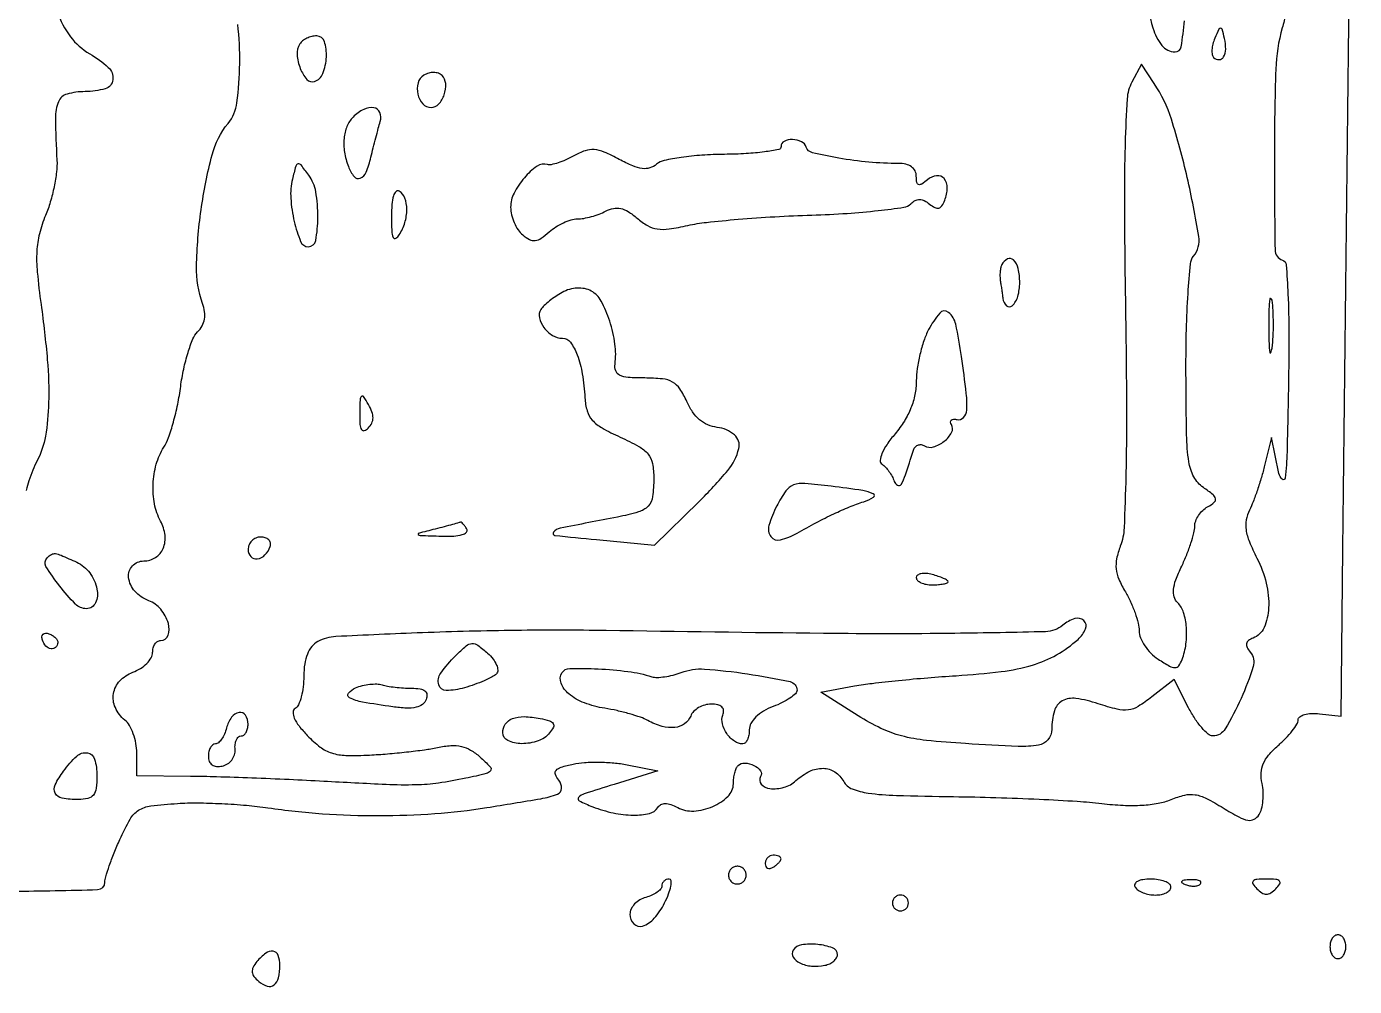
# Model space of a CAD drawing. Extents: x 0 to 5034, y 0 to 2560.
# Drawn here: x 4688.1 to 4855.1, y 227.5 to 348.2 of the extents above; entities that cross this region are included whole.
import ezdxf

# ---------------------------------------------------------------- set-up
doc = ezdxf.new("R2010")
doc.units = 0

msp = doc.modelspace()

# ---------------------------------------------------------------- linework, layer by layer
for points in [[(4686.416456, 239.478792, 0.003719), (4697.086588, 239.678395, 0.406577), (4698, 240.616003, -0.074222), (4698.101938, 241.298924, -0.010167), (4698.551805, 242.671697, -0.011497), (4699.159232, 244.285446, -0.009489), (4699.878486, 245.977326, -0.022579), (4701.170959, 248.5465, -0.125771), (4702.226989, 249.654299, -0.109268), (4703.754443, 250.197055, -0.015113), (4707.128486, 250.513529, -0.018083), (4709.616813, 250.581071, -0.009735), (4712.684618, 250.493628, -0.009683), (4715.811932, 250.282744, -0.014992), (4718.5, 249.967673, 0.019376), (4725.338744, 249.226807, 0.017548), (4732.444702, 248.984598, 0.017756), (4739.453697, 249.240743, 0.021398), (4746, 249.995751, 0.002591), (4752.795373, 251.111903, 0.048383), (4754.887768, 251.679004, 0.299731), (4755.408748, 252.398042, 0.186446), (4755.064833, 253.421881, -0.078149), (4754.626577, 254.158432, -0.282819), (4754.715194, 254.673206, -0.140244), (4755.340836, 255.074581, -0.018885), (4756.86837, 255.471089, -0.038604), (4758.27729, 255.66825, -0.018986), (4760.087852, 255.711525, -0.018715), (4761.981549, 255.613921, -0.025861), (4763.666162, 255.375434), (4767.5, 254.628786), (4762, 252.9141, 0.002991), (4758.261343, 251.72395, 0.124326), (4757.551161, 251.277158, 0.506691), (4757.628625, 250.841867, 0.021076), (4759.3151, 250.099708, 0.040494), (4761.908136, 249.321748, 0.049712), (4764.419418, 249.041363, 0.058075), (4766.449506, 249.253607, 0.201938), (4767.501671, 250.002704, -0.133847), (4767.895845, 250.370732, -0.122313), (4768.436361, 250.50391, -0.085421), (4769.137027, 250.382001, -0.037192), (4770.003541, 249.998105, 0.140117), (4772.019801, 249.562081, 0.084982), (4774.410339, 250.134443, 0.09134), (4776.328469, 251.409691, 0.203201), (4777, 252.993848, -0.032178), (4777.044081, 253.678099, -0.032201), (4777.175594, 254.35087, -0.03397), (4777.367665, 254.920267, -0.098352), (4777.597766, 255.264432, -0.210267), (4778.445567, 255.594143, -0.102511), (4779.593471, 255.303598, -0.123099), (4780.403181, 254.625489, -0.304475), (4780.430874, 253.888152, 0.330336), (4780.510727, 252.945696, 0.185538), (4781.581792, 252.386364, 0.100241), (4783.366693, 252.53926, 0.113052), (4784.865986, 253.378719, -0.069729), (4786.593981, 254.551622, -0.119461), (4788.285324, 254.928606, -0.142782), (4789.754801, 254.470603, -0.119263), (4790.870065, 253.267697, 0.173504), (4791.935263, 252.339077, 0.059272), (4793.94878, 251.814178, 0.026951), (4797.494063, 251.520247, 0.004), (4804.669756, 251.370748, -0.004294), (4810.008066, 251.256385, -0.004074), (4815.438076, 251.049097, -0.004046), (4820.237795, 250.787751, -0.014313), (4823.31093, 250.506969, 0.018068), (4825.998886, 250.281717, 0.026273), (4828.377759, 250.29376, 0.030293), (4830.406523, 250.534611, 0.053543), (4832.022411, 251.009283, -0.040205), (4833.733479, 251.56179, -0.098036), (4835.051724, 251.609954, -0.078971), (4836.457541, 251.14947, -0.019857), (4838.563203, 249.960938, 0.013587), (4840.54423, 248.809777, 0.078378), (4841.681996, 248.403731, 0.169057), (4842.460898, 248.52033, 0.129689), (4843.099948, 249.105573, 0.083173), (4843.406678, 249.82024, 0.036768), (4843.576921, 250.836681, 0.035082), (4843.602111, 251.96549, 0.039639), (4843.464768, 253.040574, -0.062187), (4843.355967, 254.363042, -0.089541), (4843.612497, 255.50628, -0.077715), (4844.289748, 256.599936, -0.036396), (4845.466542, 257.78396, 0.021635), (4846.436466, 258.703915, 0.026514), (4847.255797, 259.646508, 0.026586), (4847.846111, 260.492238, 0.139958), (4848, 261.031236, -0.248812), (4848.200577, 261.409354, -0.080743), (4848.793536, 261.684332, -0.058345), (4849.666545, 261.822108, -0.036547), (4850.701398, 261.787849), (4853.402795, 261.5), (4853.632072, 282.5, -0.000218), (4854.965209, 399.905543, -0.000606)], [(4828.704176, 352.691924, 0.031095), (4829.743836, 347.999394, 0.098174), (4830.882986, 345.78936, 0.228651), (4832.518866, 345, 0.365348), (4833.289625, 345.649946, 0.021592), (4833.704927, 348.915707, 0.014828)], [(4691.998391, 350.047445, 0.077038), (4693.669556, 346.905335, 0.102151), (4696.088234, 344.764145, -0.055505), (4698.425915, 343.052825, -0.242288), (4698.999575, 341.493708, -0.298683), (4698.04463, 340.367624, -0.071862), (4695.5, 340, 0.0676), (4693.236115, 339.692519, 0.231974), (4692.157121, 338.734899, 0.102136), (4691.774191, 336.694012, 0.008836), (4691.964497, 331.375397, -0.043179), (4691.916202, 329.906505, -0.020889), (4691.61459, 328.0487, -0.020541), (4691.136483, 326.126581, -0.027735), (4690.538631, 324.438214, 0.036523), (4689.765372, 322.126271, 0.049858), (4689.437041, 319.955602, 0.036487), (4689.496729, 317.29803, 0.010701), (4689.972816, 313.240457, -0.012995), (4690.757336, 306.278412, -0.02767), (4690.924669, 300.864513, -0.03605), (4690.520119, 296.685079, -0.0782), (4689.493839, 293.635693, 0.022337), (4688.922015, 292.40854, 0.020031), (4688.438815, 291.090282, 0.020505), (4688.101216, 289.87175, 0.05738)], [(4846.4534, 349.833026, -0.020237), (4846.006399, 348.006602, 0.061914), (4845.186185, 342.819271, 0.008467), (4845.008051, 331.835263, 0.00328), (4845.093444, 320.101217, 0.319007), (4846.027344, 318.824219, -0.301941), (4846.489881, 318.231402, -0.007192), (4846.716824, 314.558905, -0.011633), (4846.834462, 309.67222, -0.004677), (4846.777344, 302.990885, -0.001928), (4846.59763, 294.732633, -0.020883), (4846.373106, 291.405191, -0.606869), (4846.002838, 291.261258, -0.163303), (4845.573077, 292), (4844.646153, 296.5), (4843.787993, 293, -0.012408), (4843.382016, 291.505578, -0.009788), (4842.871192, 289.908961, -0.00992), (4842.338055, 288.444164, -0.02406), (4841.872044, 287.392207, 0.072903), (4841.463069, 286.156327, 0.082385), (4841.451047, 284.907652, 0.059227), (4841.8685, 283.417202, 0.020088), (4842.811793, 281.368915, -0.058122), (4843.983475, 278.214337, -0.071654), (4844.285381, 275.093984, -0.090533), (4843.712498, 272.615849, -0.201833), (4842.342196, 271.301071, 0.066753), (4841.761795, 270.984212, 0.186699), (4841.516442, 270.600265, 0.170542), (4841.582534, 270.12563, 0.054186), (4841.982376, 269.521236, -0.254453), (4842.338306, 267.713389, -0.02925), (4840.816727, 263.700436, -0.029094), (4838.840644, 259.896147, -0.263612), (4837.27389, 259.003132, -0.182509), (4836.685297, 259.223666, -0.035415), (4835.872599, 260.044425, -0.033459), (4835.01292, 261.192415, -0.02547), (4834.225311, 262.552358), (4832.402842, 266.104716), (4829.623079, 263.918154, -0.028324), (4827.893895, 262.709892, -0.106909), (4826.655679, 262.271551, -0.093153), (4825.257117, 262.35351, -0.01862), (4822.845193, 263.051091, 0.04311), (4820.066616, 263.709322, 0.164144), (4818.336893, 263.396447, 0.199619), (4817.352058, 262.159488, 0.067391), (4817.015313, 259.833333, -0.170618), (4816.542747, 258.527267, -0.182206), (4815.36996, 257.847672, -0.052), (4812.808342, 257.691677, -0.004395), (4806.196989, 258.034944, -0.010763), (4801.27, 258.440803, -0.037462), (4798.12926, 259.007794, -0.048589), (4795.553836, 259.949635, -0.028722), (4792.686971, 261.534944), (4787.984368, 264.5), (4792.242184, 265.278765, -0.015107), (4794.44589, 265.613383, -0.004805), (4797.746142, 265.980788, -0.004792), (4801.433459, 266.319776, -0.005321), (4805, 266.575042, 0.015333), (4810.670543, 267.095194, 0.041933), (4814.607255, 267.917634, 0.056335), (4817.631278, 269.204454, 0.054669), (4820.325277, 271.144459, 0.106676), (4821.281221, 272.469665, 0.320533), (4821.063441, 273.501519, 0.269834), (4819.920896, 273.751388, 0.095518), (4818.396545, 272.91414, -0.168235), (4816.249516, 272.107521, -0.003604), (4804.831844, 271.892616, -0.005556), (4788.329839, 271.884367, -0.001339), (4761, 272.247629, 0.007135), (4749.660458, 272.266914, 0.006419), (4737.917644, 271.968507, 0.002758), (4727.040195, 271.492203, 0.110353), (4724.75, 270.86061, 0.101575), (4723.998282, 270.238463, 0.07349), (4723.446795, 269.297782, 0.059921), (4723.110356, 268.052362, 0.036052), (4723, 266.523833, -0.029378), (4722.920445, 265.171005, -0.035536), (4722.682163, 263.922054, -0.038305), (4722.335693, 262.930423, -0.15229), (4721.918003, 262.449323, 0.256203), (4721.650361, 261.977075, 0.109553), (4721.802368, 261.243226, 0.06139), (4722.398474, 260.260201, 0.024066), (4723.440966, 259.061618, 0.037609), (4725.061367, 257.606726, 0.088219), (4726.49927, 256.857287, 0.070655), (4728.300358, 256.560328, 0.017902), (4731.272964, 256.600369, 0.008582), (4733.515146, 256.749546, 0.006814), (4735.930833, 256.985157, 0.006896), (4738.164979, 257.265087, 0.0171), (4739.789447, 257.548346, -0.034341), (4741.487008, 257.784415, -0.071662), (4742.815389, 257.686528, -0.079235), (4743.975934, 257.230009, -0.050573), (4745.146633, 256.369289, -0.017196), (4746.424439, 255.131668, -0.352128), (4746.469448, 254.63205, -0.189646), (4745.939222, 254.262521, -0.006149), (4743.357186, 253.681, -0.016809), (4739.941353, 253.074909, -0.029977), (4737.097803, 252.841051, -0.017093), (4733.346098, 252.886306, -0.002322), (4725.5, 253.285922, 0.002494), (4721.177315, 253.504593, 0.001916), (4716.454687, 253.701752, 0.001937), (4712.036336, 253.852111, 0.004607), (4708.75, 253.920905), (4702, 254), (4702, 256.877555, 0.046361), (4701.889143, 258.070579, 0.040938), (4701.559375, 259.275515, 0.043142), (4701.075355, 260.316571, 0.089397), (4700.5, 261, -0.113076), (4699.308792, 262.557638, -0.149302), (4699.076188, 264.31945, -0.149225), (4699.867645, 265.911249, -0.112926), (4701.5, 267, 0.049595), (4702.45628, 267.476685, 0.054776), (4703.265625, 268.119185, 0.06206), (4703.81835, 268.822013, 0.13645), (4704, 269.475249, -0.06375), (4704.074631, 270.058207, -0.081635), (4704.29375, 270.552104, -0.098531), (4704.618637, 270.88256, -0.150487), (4705, 271, 0.316104), (4705.930344, 271.653466, 0.160762), (4705.971351, 273.152981, 0.102137), (4705.015804, 274.922968, 0.127911), (4703.5, 276, -0.11933), (4701.768054, 277.187071, -0.154101), (4700.974808, 278.932321, -0.223056), (4701.451091, 280.378648, -0.206291), (4702.893011, 281, 0.143706), (4704.35955, 281.430388, 0.151686), (4705.323867, 282.578045, 0.129643), (4705.556052, 284.227105, 0.093629), (4704.996414, 286.006701, -0.07609), (4704.234833, 288.16302, -0.057968), (4704.054875, 290.664503, -0.057636), (4704.454814, 293.15648, -0.072872), (4705.404834, 295.285183, 0.056583), (4705.994034, 296.49808, 0.017256), (4706.607134, 298.447874, 0.017034), (4707.147925, 300.695849, 0.017828), (4707.525026, 302.941621, -0.020168), (4707.902768, 305.128514, -0.022443), (4708.445538, 307.200055, -0.022506), (4709.061968, 308.909254, -0.098885), (4709.654136, 309.796993, 0.07183), (4710.214952, 310.547115, 0.081025), (4710.512105, 311.395578, 0.076359), (4710.533506, 312.335822, 0.055253), (4710.283944, 313.355372, -0.093508), (4709.509969, 318.033041, -0.029395), (4710.08836, 325.134103, -0.028849), (4711.475974, 332.060188, -0.107592), (4713.476124, 336, 0.139183), (4714.600933, 338.605473, 0.030296), (4714.948521, 343.536151, 0.029539), (4714.70631, 348.449585, 0.15811)]]:
    msp.add_lwpolyline(points, format="xyb")
for points in [[(4837.53122, 346.706872, 0.039133), (4837.279379, 345.974682, 0.047311), (4837.164712, 345.257311, 0.054202), (4837.191425, 344.65536, 0.159521), (4837.376461, 344.290205, 0.206458), (4838.050147, 344.022529, 0.260893), (4838.61589, 344.361192, 0.127442), (4838.887973, 345.354068, 0.061787), (4838.743156, 346.671731, 0.007526), (4838.447586, 347.839331, 0.331063), (4838.260685, 347.986918, 0.299388), (4838.048268, 347.855863, 0.006675)], [(4722.494469, 345.991051, 0.157913), (4722.166592, 344.653171, 0.074877), (4722.562434, 342.902569, 0.086022), (4723.389896, 341.532967, 0.301859), (4724.334859, 341.272072, 0.223955), (4725.396784, 342.276502, 0.080647), (4725.844789, 344.361714, 0.091866), (4725.585952, 346.303311, 0.324481), (4724.625439, 347, 0.059863), (4724.002582, 346.925159, 0.050801), (4723.377662, 346.703621, 0.053147), (4722.843616, 346.377375, 0.090908)], [(4738.095924, 342.059284, 0.189259), (4737.371768, 341.092993, 0.122654), (4737.336496, 339.679384, 0.128817), (4737.962754, 338.462715, 0.212936), (4739, 338, 0.212466), (4739.952544, 338.423901, 0.101439), (4740.645581, 339.603478, 0.097474), (4740.834975, 341.001234, 0.183453), (4740.374423, 342.025577, 0.112705), (4739.925707, 342.307484, 0.080594), (4739.339893, 342.411443, 0.073593), (4738.700064, 342.326408, 0.068739)], [(4827.092106, 341.172101, 0.107502), (4826.502003, 339.098231, 0.00889), (4826.246748, 333.461625, 0.008405), (4826.158562, 325.192931, 0.002374), (4826.298903, 312.308856, -0.002814), (4826.417204, 300.493138, -0.006691), (4826.338155, 291.707458, -0.005748), (4826.116687, 285.172062, -0.079052), (4825.639678, 282.856354, 0.039027), (4825.181778, 281.281227, 0.079175), (4825.121475, 279.995693, 0.074473), (4825.464608, 278.704873, 0.031279), (4826.282178, 277.099457, -0.026088), (4826.939735, 275.840711, -0.022836), (4827.49539, 274.463823, -0.023485), (4827.882099, 273.172391, -0.061071), (4828, 272.210718, 0.09876), (4828.17418, 271.337485, 0.050315), (4828.707185, 270.348485, 0.047237), (4829.486494, 269.402819, 0.051821), (4830.407438, 268.652606, 0.013598), (4831.833956, 267.772405, 0.129359), (4832.519056, 267.584005, 0.248508), (4832.986923, 267.825252, 0.060365), (4833.407438, 268.619383, 0.059302), (4833.897311, 270.554489, 0.05165), (4833.952238, 272.645058, 0.055198), (4833.598873, 274.51034, 0.122581), (4832.858363, 275.741637, -0.122049), (4832.413709, 276.47924, -0.102318), (4832.326219, 277.390846, -0.063862), (4832.619047, 278.609626, -0.019933), (4833.358363, 280.342766, 0.015557), (4833.986757, 281.780881, 0.016031), (4834.517769, 283.241104, 0.015961), (4834.895932, 284.532796, 0.063306), (4835, 285.351439, -0.089847), (4835.119522, 286.011212, -0.056322), (4835.47642, 286.712166, -0.05424), (4836.001544, 287.346031, -0.065184), (4836.621855, 287.808255, 0.041597), (4837.454711, 288.36995, 0.284849), (4837.612192, 288.816134, 0.172067), (4837.298362, 289.320619, 0.015624), (4836.092902, 290.222376, -0.116609), (4834.889633, 291.573408, -0.087015), (4834.256317, 293.472721, -0.032931), (4833.978011, 296.84173, -0.003296), (4833.897281, 304.923085, -0.006934), (4833.951425, 310.093707, -0.01033), (4834.15492, 314.612901, -0.006268), (4834.448077, 318.354346, -0.151645), (4834.84335, 319.311248, 0.217848), (4835.513635, 321.793599, 0.014641), (4834.057246, 329.185149, 0.021023), (4832.059047, 336.523142, 0.069726), (4829.900703, 341.024184), (4828.301406, 343.431699)], [(4729.2, 336.8, 0.099895), (4728.427279, 335.636553, 0.073145), (4728.056161, 334.127286, 0.064658), (4728.115161, 332.39553, 0.050848), (4728.606989, 330.581787, 0.074854), (4729.322399, 329.320148, 0.336045), (4730.092362, 329.117669, 0.201326), (4730.836904, 329.866949, 0.037706), (4731.43908, 331.75, -0.002997), (4731.728258, 332.931031, -0.002363), (4732.055027, 334.20625, -0.002389), (4732.369824, 335.387932, -0.005913), (4732.614875, 336.25, 0.16928), (4732.562218, 337.37919, 0.263113), (4731.820032, 337.972345, 0.158621), (4730.541022, 337.772584, 0.079126)], [(4783, 333.090766, -0.358323), (4782.70198, 332.728305, -0.01457), (4780.908948, 332.429042, -0.019733), (4778.610666, 332.205914, -0.01199), (4775.881525, 332.114886, 0.014934), (4773.052822, 332.003866, 0.018678), (4770.440761, 331.724773, 0.017128), (4768.300443, 331.339615, 0.120687), (4767.35593, 330.880433, -0.097323), (4766.494434, 330.411261, -0.108674), (4765.553829, 330.328127, -0.070665), (4764.361694, 330.65734, -0.020869), (4762.653428, 331.487307, 0.021288), (4760.763668, 332.403497, 0.083611), (4759.510628, 332.712827, 0.103339), (4758.367253, 332.562464, 0.04215), (4756.929023, 331.918542, -0.021357), (4755.934891, 331.422905, -0.025341), (4754.956447, 331.044396, -0.025417), (4754.11321, 330.813181, -0.125516), (4753.624841, 330.829268, 0.227095), (4752.316873, 330.612867, 0.0622), (4750.723563, 329.173097, 0.059917), (4749.428317, 327.247146, 0.118641), (4749, 325.467457, 0.059089), (4749.111889, 324.523981, 0.043805), (4749.446135, 323.527509, 0.044596), (4749.937109, 322.629476, 0.072279), (4750.518758, 321.984433, 0.055029), (4751.379455, 321.417107, 0.147499), (4752.094096, 321.287105, 0.123185), (4752.843423, 321.567507, 0.033101), (4753.847498, 322.361988, -0.041618), (4754.668128, 322.988918, -0.034154), (4755.636043, 323.518834, -0.03539), (4756.599112, 323.8834, -0.07291), (4757.394482, 324, 0.043487), (4758.190441, 324.069358, 0.023273), (4759.154263, 324.285266, 0.022996), (4760.124422, 324.599134, 0.033142), (4760.946033, 324.971118, -0.072825), (4761.921575, 325.322806, -0.105729), (4762.833725, 325.313623, -0.087044), (4763.787459, 324.916681, -0.036618), (4764.904475, 324.082849, 0.0494), (4766.214508, 323.156025, 0.094108), (4767.43117, 322.740178, 0.071504), (4768.931869, 322.741806, 0.01937), (4771.274183, 323.174295, -0.027961), (4773.614204, 323.564933, -0.006434), (4777.599005, 323.951218, -0.006629), (4782.207933, 324.276743, -0.006428), (4786.871364, 324.483928, 0.008356), (4791.304741, 324.698024, 0.012078), (4795.21225, 325.047191, 0.007828), (4798.435502, 325.465086, 0.161588), (4799.297571, 325.897571, -0.074359), (4799.853964, 326.3092, -0.126383), (4800.41335, 326.444357, -0.114981), (4801.006099, 326.297217, -0.055169), (4801.664373, 325.863582, 0.051223), (4802.325259, 325.42073, 0.185047), (4802.819376, 325.360119, 0.188798), (4803.221046, 325.64512, 0.053572), (4803.57678, 326.339489, 0.086276), (4803.885294, 327.907432, 0.181773), (4803.480608, 329.060765, 0.255701), (4802.554312, 329.423286, 0.142221), (4801.410972, 328.926114, -0.025676), (4800.676794, 328.377905, -0.226899), (4800.287234, 328.321496, -0.287019), (4800.058632, 328.587811, -0.037601), (4800, 329.366354, 0.116893), (4799.841712, 330.034166, 0.122048), (4799.401897, 330.547567, 0.099274), (4798.690015, 330.866881, 0.056718), (4797.75, 330.971114, -0.023261), (4794.042431, 331.132989, -0.021156), (4790.245407, 331.63888, -0.014049), (4786.932744, 332.320247, -0.258844), (4786.166667, 333.016272, 0.201524), (4785.556082, 333.706253, 0.106684), (4784.42606, 333.978103, 0.124547), (4783.399908, 333.744, 0.281792)], [(4721.568345, 328.998792, 0.074713), (4721.364104, 326.586879, 0.041738), (4721.799735, 323.666897, 0.0389), (4722.603684, 321.150938, 0.30489), (4723.571947, 320.5, 0.363682), (4724.504508, 321.281703, 0.042412), (4724.770383, 324.202467, 0.043474), (4724.510771, 327.40503, 0.11654), (4723.626001, 329.498792, 0.010127), (4722.650728, 330.776121, 0.292111), (4722.277607, 330.903938, 0.27204), (4721.985705, 330.621116, 0.009087)], [(4734.015313, 324.309017, 0.010352), (4734.06075, 322.471563, 0.089658), (4734.242073, 321.676633, 0.454106), (4734.557873, 321.573671, 0.115435), (4735, 322, 0.071118), (4735.705986, 323.532335, 0.072562), (4735.947895, 325.190466, 0.084249), (4735.704882, 326.622451, 0.171919), (4735, 327.5, 0.353927), (4734.600799, 327.449123, 0.11662), (4734.278955, 326.901713, 0.054884), (4734.073097, 325.829331, 0.021008)], [(4810.744151, 318.25, 0.064391), (4810.61383, 317.874253, 0.028381), (4810.535869, 317.353125, 0.027511), (4810.514935, 316.783608, 0.033131), (4810.560134, 316.25, -0.001731), (4810.641957, 315.69846, -0.001195), (4810.730946, 315.073438, -0.001204), (4810.813631, 314.472027, -0.002466), (4810.875, 314, 0.173593), (4811.340425, 313.079455, 0.397682), (4812.050946, 313.0781, 0.137029), (4812.762231, 314.255793, 0.067846), (4813, 316, 0.05402), (4812.810711, 317.746902, 0.143683), (4812.213711, 318.836376, 0.320633), (4811.458961, 318.960925, 0.164288)], [(4755.474177, 314.750671, 0.022994), (4754.667566, 314.260046, 0.020467), (4753.876405, 313.679098, 0.02097), (4753.208125, 313.097405, 0.057621), (4752.807202, 312.619002, 0.203394), (4752.61502, 311.569342, 0.105514), (4753.181074, 310.33665, 0.09573), (4754.264329, 309.349151, 0.137943), (4755.505813, 309, -0.238859), (4756.509056, 308.491735, -0.068116), (4757.366729, 306.910187, -0.049578), (4758.007185, 304.520131, -0.027078), (4758.336465, 301.5, 0.058314), (4758.61919, 299.862339, 0.111361), (4759.266858, 298.702448, 0.082294), (4760.495001, 297.718385, 0.021688), (4762.75, 296.578813, -0.019848), (4765.122634, 295.390732, -0.095491), (4766.278167, 294.428574, -0.126173), (4766.828746, 293.243851, -0.046037), (4767, 291.38783, -0.033511), (4766.845285, 289.081995, -0.15664), (4766.279911, 287.895718, -0.134422), (4765.077806, 287.161921, -0.022282), (4762.415844, 286.521059, 0.001432), (4755.231047, 285.105287, 0.158968), (4754.391113, 284.632459, 0.614467), (4754.547276, 284.216566, 0.003532), (4759.803194, 283.675653), (4767.106387, 282.976148), (4772.639345, 288.421468, 0.024046), (4776.296695, 292.384557, 0.113975), (4777.686869, 295.119628, 0.284734), (4777.12863, 296.853333, 0.148049), (4774.965739, 297.794779, -0.073396), (4773.786552, 298.112394, -0.073792), (4772.751791, 298.756754, -0.066761), (4771.86938, 299.736447, -0.045822), (4771.140472, 301.044779, 0.041191), (4770.272851, 302.636526, 0.120509), (4769.364321, 303.482138, 0.102535), (4768.077928, 303.88759, 0.025249), (4765.853324, 304, -0.016533), (4763.775409, 304.068726, -0.093364), (4762.70606, 304.344413, -0.198237), (4762.21247, 304.884014, -0.123088), (4762.121598, 305.75, 0.070592), (4762.1202, 308.258278, 0.043141), (4761.450748, 311.146864, 0.042966), (4760.380832, 313.678546, 0.149518), (4759.142895, 314.923525, 0.071387), (4758.302239, 315.229307, 0.063438), (4757.374167, 315.303363, 0.060218), (4756.412651, 315.140913, 0.053256)], [(4844.309869, 310.5, 0.005499), (4844.337136, 308.352754, 0.031761), (4844.435944, 307.222448, 0.756877), (4844.574262, 307.205163, 0.069146), (4844.724731, 307.767909, 0.018638), (4844.849672, 309.218327, 0.01259), (4844.888655, 310.878422, 0.012695), (4844.845055, 312.487453, 0.024559), (4844.714526, 313.767909, 0.212532), (4844.565802, 314.000181, 0.556092), (4844.424528, 313.934948, 0.025342), (4844.331591, 312.655786, 0.005888)], [(4801.542588, 310.082356, 0.038031), (4800.951227, 308.688419, 0.022668), (4800.453135, 306.955412, 0.022614), (4800.111646, 305.173258, 0.036041), (4800, 303.626385, -0.049202), (4799.831093, 301.914084, -0.046274), (4799.330295, 300.230549, -0.043795), (4798.496346, 298.585338, -0.035721), (4797.335797, 296.987225, 0.023719), (4796.31761, 295.653626, 0.049433), (4795.684741, 294.511143, 0.074692), (4795.456265, 293.645214, 0.282805), (4795.685853, 293.1605, -0.061833), (4796.113039, 292.800148, -0.031236), (4796.558895, 292.253397, -0.030459), (4796.954953, 291.622721, -0.039551), (4797.233631, 291, 0.184882), (4797.651338, 290.511425, 0.398056), (4798.089332, 290.627875, 0.058989), (4798.646042, 291.824538, 0.006013), (4799.588871, 294.813382, -0.090411), (4799.820545, 295.26512, -0.122267), (4800.177947, 295.550176, -0.132081), (4800.605427, 295.622365, -0.11506), (4801.036742, 295.477292, 0.215313), (4802.150662, 295.332314, 0.093388), (4803.504723, 296.038909, 0.100901), (4804.440608, 297.144459, 0.270022), (4804.41466, 298.138083, -0.110026), (4804.301744, 298.463064, -0.244421), (4804.392485, 298.701093, -0.175676), (4804.679424, 298.815481, -0.06087), (4805.130216, 298.774777, 0.263433), (4805.937457, 299.027604, 0.172495), (4806.336485, 299.944474, 0.046868), (4806.284412, 302.042751, 0.005443), (4805.67739, 306.7089, 0.018259), (4804.953792, 310.75978, 0.169901), (4804.039315, 312.25178, 0.40698), (4802.939196, 312.153969, 0.058028)], [(4730.030409, 299.55, 0.016922), (4730.063049, 298.163235, 0.117828), (4730.256888, 297.518253, 0.358555), (4730.602285, 297.389929, 0.113627), (4731.103625, 297.703625, 0.081552), (4731.545944, 298.319734, 0.112876), (4731.703866, 298.979007, 0.092968), (4731.569934, 299.736085, 0.04153), (4731.134033, 300.653625, 0.016776), (4730.507502, 301.652801, 0.471567), (4730.239405, 301.678588, 0.18983), (4730.069807, 301.288592, 0.006175)], [(4782.455601, 287.914142, 0.047652), (4781.473198, 285.468861, 0.236581), (4781.727515, 284.053875, 0.304826), (4782.906746, 283.641261, 0.066052), (4785.011246, 284.499161, -0.008119), (4787.434615, 285.83175, -0.011705), (4789.623469, 286.924719, -0.013239), (4791.603954, 287.793115, -0.019374), (4793.393128, 288.442184, 0.061735), (4794.604134, 289.001364, 0.59323), (4794.579253, 289.445602, 0.074509), (4793.255428, 289.848229, 0.004907), (4789.290699, 290.393576, 0.011457), (4785.972352, 290.739815, 0.107673), (4784.55938, 290.550101, 0.155902), (4783.588213, 289.800563, 0.031744)], [(4739.5, 285, 0.002007), (4737.423999, 284.462867, 0.564637), (4737.382111, 284.320197, 0.200899), (4737.626996, 284.207343, 0.001065), (4740.309017, 284.118315, 0.020185), (4741.841981, 284.132591, 0.055031), (4742.911502, 284.304781, 0.122244), (4743.448421, 284.607131, 0.356054), (4743.5, 285, 0.017986), (4743.249309, 285.374784, 0.029241), (4743.007412, 285.671495, 0.029274), (4742.799343, 285.87318, 0.327489), (4742.690983, 285.881685, -0.070156), (4742.539797, 285.815154, -0.001224), (4741.674851, 285.573885, -0.003067), (4740.663501, 285.30111, -0.002036)], [(4716, 282.416667, 0.190724), (4716.346973, 281.540134, 0.244413), (4717.153639, 281.257027, 0.165501), (4718.122932, 281.749304, 0.113253), (4718.770833, 282.8125, 0.134046), (4718.795817, 283.264262, 0.144529), (4718.585286, 283.651172, 0.119977), (4718.158616, 283.910766, 0.077096), (4717.583333, 284, 0.099038), (4716.979073, 283.879125, 0.097945), (4716.465104, 283.534896, 0.097945), (4716.120875, 283.020927, 0.099038)], [(4694.452947, 280.839485, -0.128617), (4696.084113, 279.511344, -0.106189), (4697.001315, 277.457606, -0.158296), (4696.818682, 275.733709, -0.296035), (4695.688058, 275, -0.199471), (4694.302827, 275.575528, -0.030558), (4692.287434, 277.863457, -0.028617), (4690.592401, 280.3208, -0.345885), (4690.720299, 281.386966, -0.063279), (4691.28428, 281.823779, -0.171207), (4691.774001, 281.919736, -0.066343), (4692.481242, 281.7178, -0.004227)], [(4800, 278.90638, 0.206609), (4800.149557, 278.559898, 0.082769), (4800.5875, 278.266249, 0.063112), (4801.234359, 278.066544, 0.043375), (4802, 278, 0.018041), (4802.766644, 278.027671, 0.029316), (4803.4125, 278.112615, 0.029396), (4803.890445, 278.233718, 0.326917), (4804, 278.383369, 0.269386), (4803.897136, 278.560437, 0.023188), (4803.4125, 278.807757, 0.025621), (4802.766387, 279.061542, 0.016817), (4802, 279.289749, 0.040966), (4801.233678, 279.424365, 0.070464), (4800.5875, 279.392877, 0.106581), (4800.157535, 279.210205, 0.24384)], [(4692.075, 270.725, -0.175736), (4691.786965, 270.130242, -0.239194), (4691.227257, 269.955686, -0.167686), (4690.586752, 270.305209, -0.104687), (4690.15, 271.05, -0.089632), (4690.088424, 271.477775, -0.189618), (4690.22, 271.78, -0.189618), (4690.522225, 271.911576, -0.089632), (4690.95, 271.85, -0.053161), (4691.403407, 271.64317, -0.062883), (4691.775469, 271.354531, -0.073742), (4692.014704, 271.031991, -0.149613)], [(4747.206177, 266.806177, -0.076865), (4746.6841, 266.423945, -0.016875), (4745.677291, 265.944046, -0.017182), (4744.46262, 265.463547, -0.015759), (4743.182549, 265.052354, -0.065954), (4740.909473, 264.714431, -0.342486), (4739.96049, 265.427006, -0.226304), (4740.225541, 266.897671, -0.040516), (4742.081359, 269.081359, -0.018429), (4743.407931, 270.313585, -0.159182), (4744.143089, 270.620923, -0.180713), (4744.870686, 270.413819, -0.025178), (4746.104988, 269.404988, -0.043529), (4746.786942, 268.670355, -0.0652), (4747.229648, 267.916523, -0.087523), (4747.380678, 267.260243, -0.212355)], [(4766.758684, 266.44311, 0.082896), (4767.407505, 266.356383, 0.027974), (4768.360808, 266.440938, 0.026937), (4769.423307, 266.654392, 0.027807), (4770.445209, 266.979168, -0.108879), (4773.368746, 267.410309, -0.020599), (4778.759146, 266.80579, -0.014167), (4784.11985, 265.823632, -0.354091), (4785, 264.73663, -0.209499), (4784.81475, 264.313909, -0.036754), (4784.11875, 263.761055, -0.034396), (4783.148907, 263.194064, -0.024842), (4782, 262.693898, 0.043031), (4780.787909, 262.11297, 0.059512), (4779.830141, 261.382107, 0.071472), (4779.210012, 260.578751, 0.129386), (4779, 259.780762, -0.042984), (4778.941284, 259.099033, -0.062681), (4778.765, 258.523099, -0.082252), (4778.505848, 258.132986, -0.207999), (4778.2, 258, -0.153671), (4777.138017, 258.334285, -0.08872), (4776.18349, 259.291663, -0.088958), (4775.621927, 260.517802, -0.155854), (4775.685134, 261.621855, 0.110843), (4775.770639, 262.204869, 0.187882), (4775.560433, 262.643837, 0.13751), (4775.039686, 262.914586, 0.051584), (4774.213978, 263, 0.069021), (4773.406371, 262.887983, 0.063014), (4772.632394, 262.559375, 0.066747), (4772.007357, 262.073615, 0.102969), (4771.638374, 261.5, -0.14942), (4770.873825, 260.521073, -0.127887), (4769.643583, 260.062625, -0.095839), (4768.040891, 260.205287, -0.054725), (4766.236431, 260.945367, 0.041484), (4765.322662, 261.348659, 0.014137), (4763.938031, 261.783729, 0.013945), (4762.375079, 262.179963, 0.015626), (4760.850483, 262.471829, -0.050813), (4758.269088, 263.156983, -0.082669), (4756.31257, 264.292692, -0.126652), (4755.341591, 265.630217, -0.236661), (4755.457418, 266.931101, -0.255814), (4756.430956, 267.483784, -0.014652), (4759.995602, 267.434402, -0.022558), (4763.754461, 267.101776, -0.041255)], [(4736.550403, 265, -0.036391), (4737.610712, 264.922727, -0.129018), (4738.23305, 264.658053, -0.208692), (4738.478948, 264.20856, -0.114372), (4738.39061, 263.575529, -0.145551), (4737.91661, 262.959054, -0.103546), (4737.115959, 262.601613, -0.065064), (4735.90773, 262.500387, -0.022897), (4734.171994, 262.660783, -0.008495), (4730.368589, 263.254775, -0.074806), (4728.757874, 263.790775, -0.472298), (4728.628144, 264.377143, -0.129666), (4729.5, 265.037399, -0.036692), (4730.363535, 265.320611, -0.031573), (4731.303713, 265.492119, -0.032835), (4732.179693, 265.537418, -0.074731), (4732.831787, 265.430064, 0.035914), (4733.5068, 265.26448, 0.013405), (4734.473493, 265.126331, 0.013201), (4735.538932, 265.031537, 0.015586)], [(4713.289749, 260, -0.038887), (4713.024544, 259.234516, -0.050447), (4712.660882, 258.5875, -0.059916), (4712.259476, 258.141258, -0.181596), (4711.883369, 258, 0.173215), (4711.546303, 257.879618, 0.093556), (4711.25949, 257.537836, 0.073898), (4711.065425, 257.028566, 0.05419), (4711, 256.426676, 0.098163), (4711.123302, 255.804685, 0.144441), (4711.47061, 255.373701, 0.130297), (4712.026957, 255.172844, 0.072907), (4712.75, 255.214991, 0.091656), (4713.407769, 255.482746, 0.08541), (4713.945139, 255.973206, 0.08679), (4714.281296, 256.607319, 0.099141), (4714.361111, 257.288315, -0.04991), (4714.373411, 257.94343, -0.073748), (4714.524132, 258.497192, -0.098502), (4714.782886, 258.867934, -0.193639), (4715.111111, 259, 0.165139), (4715.450197, 259.115132, 0.095588), (4715.738889, 259.440625, 0.07662), (4715.933999, 259.926275, 0.057331), (4716, 260.5, 0.145944), (4715.668803, 261.610505, 0.302105), (4714.8728, 261.95113, 0.19441), (4713.919728, 261.344987, 0.091385)], [(4753.899731, 259.379184, -0.136593), (4752.442764, 258.36831, -0.085561), (4750.382306, 258.026583, -0.10605), (4748.64618, 258.410556, -0.293471), (4748, 259.416667, -0.15267), (4748.33486, 260.487786, -0.152305), (4749.220458, 261.178673, -0.09798), (4750.696666, 261.424311, -0.039629), (4752.734434, 261.199936, -0.026274), (4753.886328, 260.916315, -0.178748), (4754.345708, 260.568745, -0.265294), (4754.369689, 260.095954, -0.056249)], [(4697, 254, -0.030132), (4696.904622, 252.418773, -0.135966), (4696.555556, 251.571429, -0.172881), (4695.872675, 251.136249, -0.056308), (4694.666667, 251, -0.040992), (4692.608889, 251.168988, -0.235823), (4691.749697, 251.791577, -0.239531), (4691.738802, 252.844199, -0.042126), (4692.79505, 254.590191, -0.048806), (4694.449602, 256.45475, -0.225435), (4695.789163, 256.87502, -0.295243), (4696.703181, 256.083624, -0.070869)], [(4781, 242.940983, 0.108972), (4781.078288, 242.586039, 0.182303), (4781.29375, 242.3746, 0.161196), (4781.6179, 242.343488, 0.082592), (4782, 242.5, 0.029505), (4782.382774, 242.768994, 0.035638), (4782.70625, 243.066025, 0.038439), (4782.934461, 243.34829, 0.151918), (4783, 243.559017, 0.210953), (4782.92554, 243.727648, 0.081139), (4782.70625, 243.870461, 0.061769), (4782.382849, 243.967655, 0.042167), (4782, 244, 0.105053), (4781.618444, 243.918938, 0.099167), (4781.29375, 243.688914, 0.09642), (4781.076123, 243.345238, 0.093332)], [(4776.552786, 242.08541, 0.099038), (4776.401684, 241.679226, 0.097945), (4776.417584, 241.244476, 0.097945), (4776.597789, 240.848514, 0.099038), (4776.91459, 240.552786, 0.099038), (4777.320774, 240.401684, 0.097945), (4777.755524, 240.417584, 0.097945), (4778.151486, 240.597789, 0.099038), (4778.447214, 240.91459, 0.099038), (4778.598316, 241.320774, 0.097945), (4778.582416, 241.755524, 0.097945), (4778.402211, 242.151486, 0.099038), (4778.08541, 242.447214, 0.099038), (4777.679226, 242.598316, 0.097945), (4777.244476, 242.582416, 0.097945), (4776.848514, 242.402211, 0.099038)], [(4768, 240.116631, -0.181596), (4767.858742, 239.740524, -0.059916), (4767.4125, 239.339118, -0.050447), (4766.765484, 238.975456, -0.038887), (4766, 238.710251, 0.070024), (4765.235545, 238.391003, 0.069688), (4764.5875, 237.872748, 0.075597), (4764.150168, 237.241886, 0.114309), (4764, 236.59362, 0.194065), (4764.492054, 235.373605, 0.286678), (4765.579301, 235.100973, 0.135827), (4767.062225, 236.078255, 0.063928), (4768.350113, 238, 0.023384), (4768.858648, 239.151157, 0.045135), (4769.13585, 240.11875, 0.071298), (4769.166544, 240.779083, 0.386395), (4768.923355, 241, 0.094606), (4768.570905, 240.93271, 0.096793), (4768.271236, 240.74051, 0.098917), (4768.070637, 240.453702, 0.103655)], [(4827.5, 240, 0.111412), (4827.876024, 239.616444, 0.050262), (4828.50665, 239.29375, 0.046318), (4829.270704, 239.074077, 0.046881), (4830.059017, 239, 0.049547), (4830.801778, 239.073784, 0.069539), (4831.429836, 239.29375, 0.089706), (4831.852535, 239.618213, 0.186414), (4832, 240, 0.230178), (4831.813779, 240.383082, 0.073461), (4831.248289, 240.70625, 0.055981), (4830.420991, 240.926934, 0.037227), (4829.440983, 241, 0.035659), (4828.479336, 240.931329, 0.083483), (4827.794783, 240.712684, 0.1651), (4827.478234, 240.384801, 0.253782)], [(4833.8125, 240.316886, 0.051402), (4834.359369, 240.160852, 0.05415), (4834.916927, 240.123424, 0.060344), (4835.402231, 240.202593, 0.126455), (4835.729167, 240.395833, 0.296942), (4835.77538, 240.614691, 0.208169), (4835.592839, 240.799335, 0.077125), (4835.112848, 240.910055, 0.028489), (4834.416667, 240.921053, 0.018894), (4833.670344, 240.862007, 0.168741), (4833.37858, 240.720685, 0.470617), (4833.395823, 240.538436, 0.054073)], [(4842.8, 239.8, 0.049631), (4843.452741, 239.265408, 0.147822), (4844, 239.1, 0.147822), (4844.547259, 239.265408, 0.049631), (4845.2, 239.8, 0.051663), (4845.686384, 240.398813, 0.354955), (4845.65, 240.75, 0.180052), (4845.199072, 240.95632, 0.018208), (4844, 241, 0.018208), (4842.800928, 240.95632, 0.180052), (4842.35, 240.75, 0.354955), (4842.313616, 240.398813, 0.051663)], [(4797, 238, 0.099038), (4797.076342, 237.618362, 0.097945), (4797.29375, 237.29375, 0.097945), (4797.618362, 237.076342, 0.099038), (4798, 237, 0.099038), (4798.381638, 237.076342, 0.097945), (4798.70625, 237.29375, 0.097945), (4798.923658, 237.618362, 0.099038), (4799, 238, 0.099038), (4798.923658, 238.381638, 0.097945), (4798.70625, 238.70625, 0.097945), (4798.381638, 238.923658, 0.099038), (4798, 239, 0.099038), (4797.618362, 238.923658, 0.097945), (4797.29375, 238.70625, 0.097945), (4797.076342, 238.381638, 0.099038)], [(4852, 232.5, 0.064853), (4852.074694, 231.926543, 0.082425), (4852.29375, 231.440625, 0.098894), (4852.618646, 231.115568, 0.148195), (4853, 231, 0.148195), (4853.381354, 231.115568, 0.098894), (4853.70625, 231.440625, 0.082425), (4853.925306, 231.926543, 0.064853), (4854, 232.5, 0.064853), (4853.925306, 233.073457, 0.082425), (4853.70625, 233.559375, 0.098894), (4853.381354, 233.884432, 0.148195), (4853, 234, 0.148195), (4852.618646, 233.884432, 0.098894), (4852.29375, 233.559375, 0.082425), (4852.074694, 233.073457, 0.064853)], [(4784.531054, 232.050247, 0.282366), (4784.528358, 231.200007, 0.145937), (4785.347424, 230.461482, 0.090898), (4786.831091, 230.062646, 0.071635), (4788.494408, 230.165426, 0.056732), (4789.108963, 230.367777, 0.066852), (4789.625958, 230.695469, 0.078305), (4789.971618, 231.092716, 0.14641), (4790.08391, 231.5, 0.307599), (4789.478481, 232.350644, 0.064249), (4787.598642, 232.785033, 0.061081), (4785.578067, 232.738067, 0.221513)], [(4717.110114, 230.632679, 0.053298), (4716.633102, 229.914404, 0.14287), (4716.514756, 229.318087, 0.144055), (4716.735853, 228.754821, 0.054525), (4717.329678, 228.141355, 0.096788), (4718.408921, 227.552113, 0.243568), (4719.266019, 227.700173, 0.178089), (4719.826796, 228.576169, 0.054289), (4720, 230.166667, 0.087517), (4719.780864, 231.409047, 0.27185), (4719.150347, 231.93023, 0.205469), (4718.220446, 231.697321, 0.0569)]]:
    msp.add_lwpolyline(points, format="xyb", close=True)

doc.saveas('drawing.dxf')
